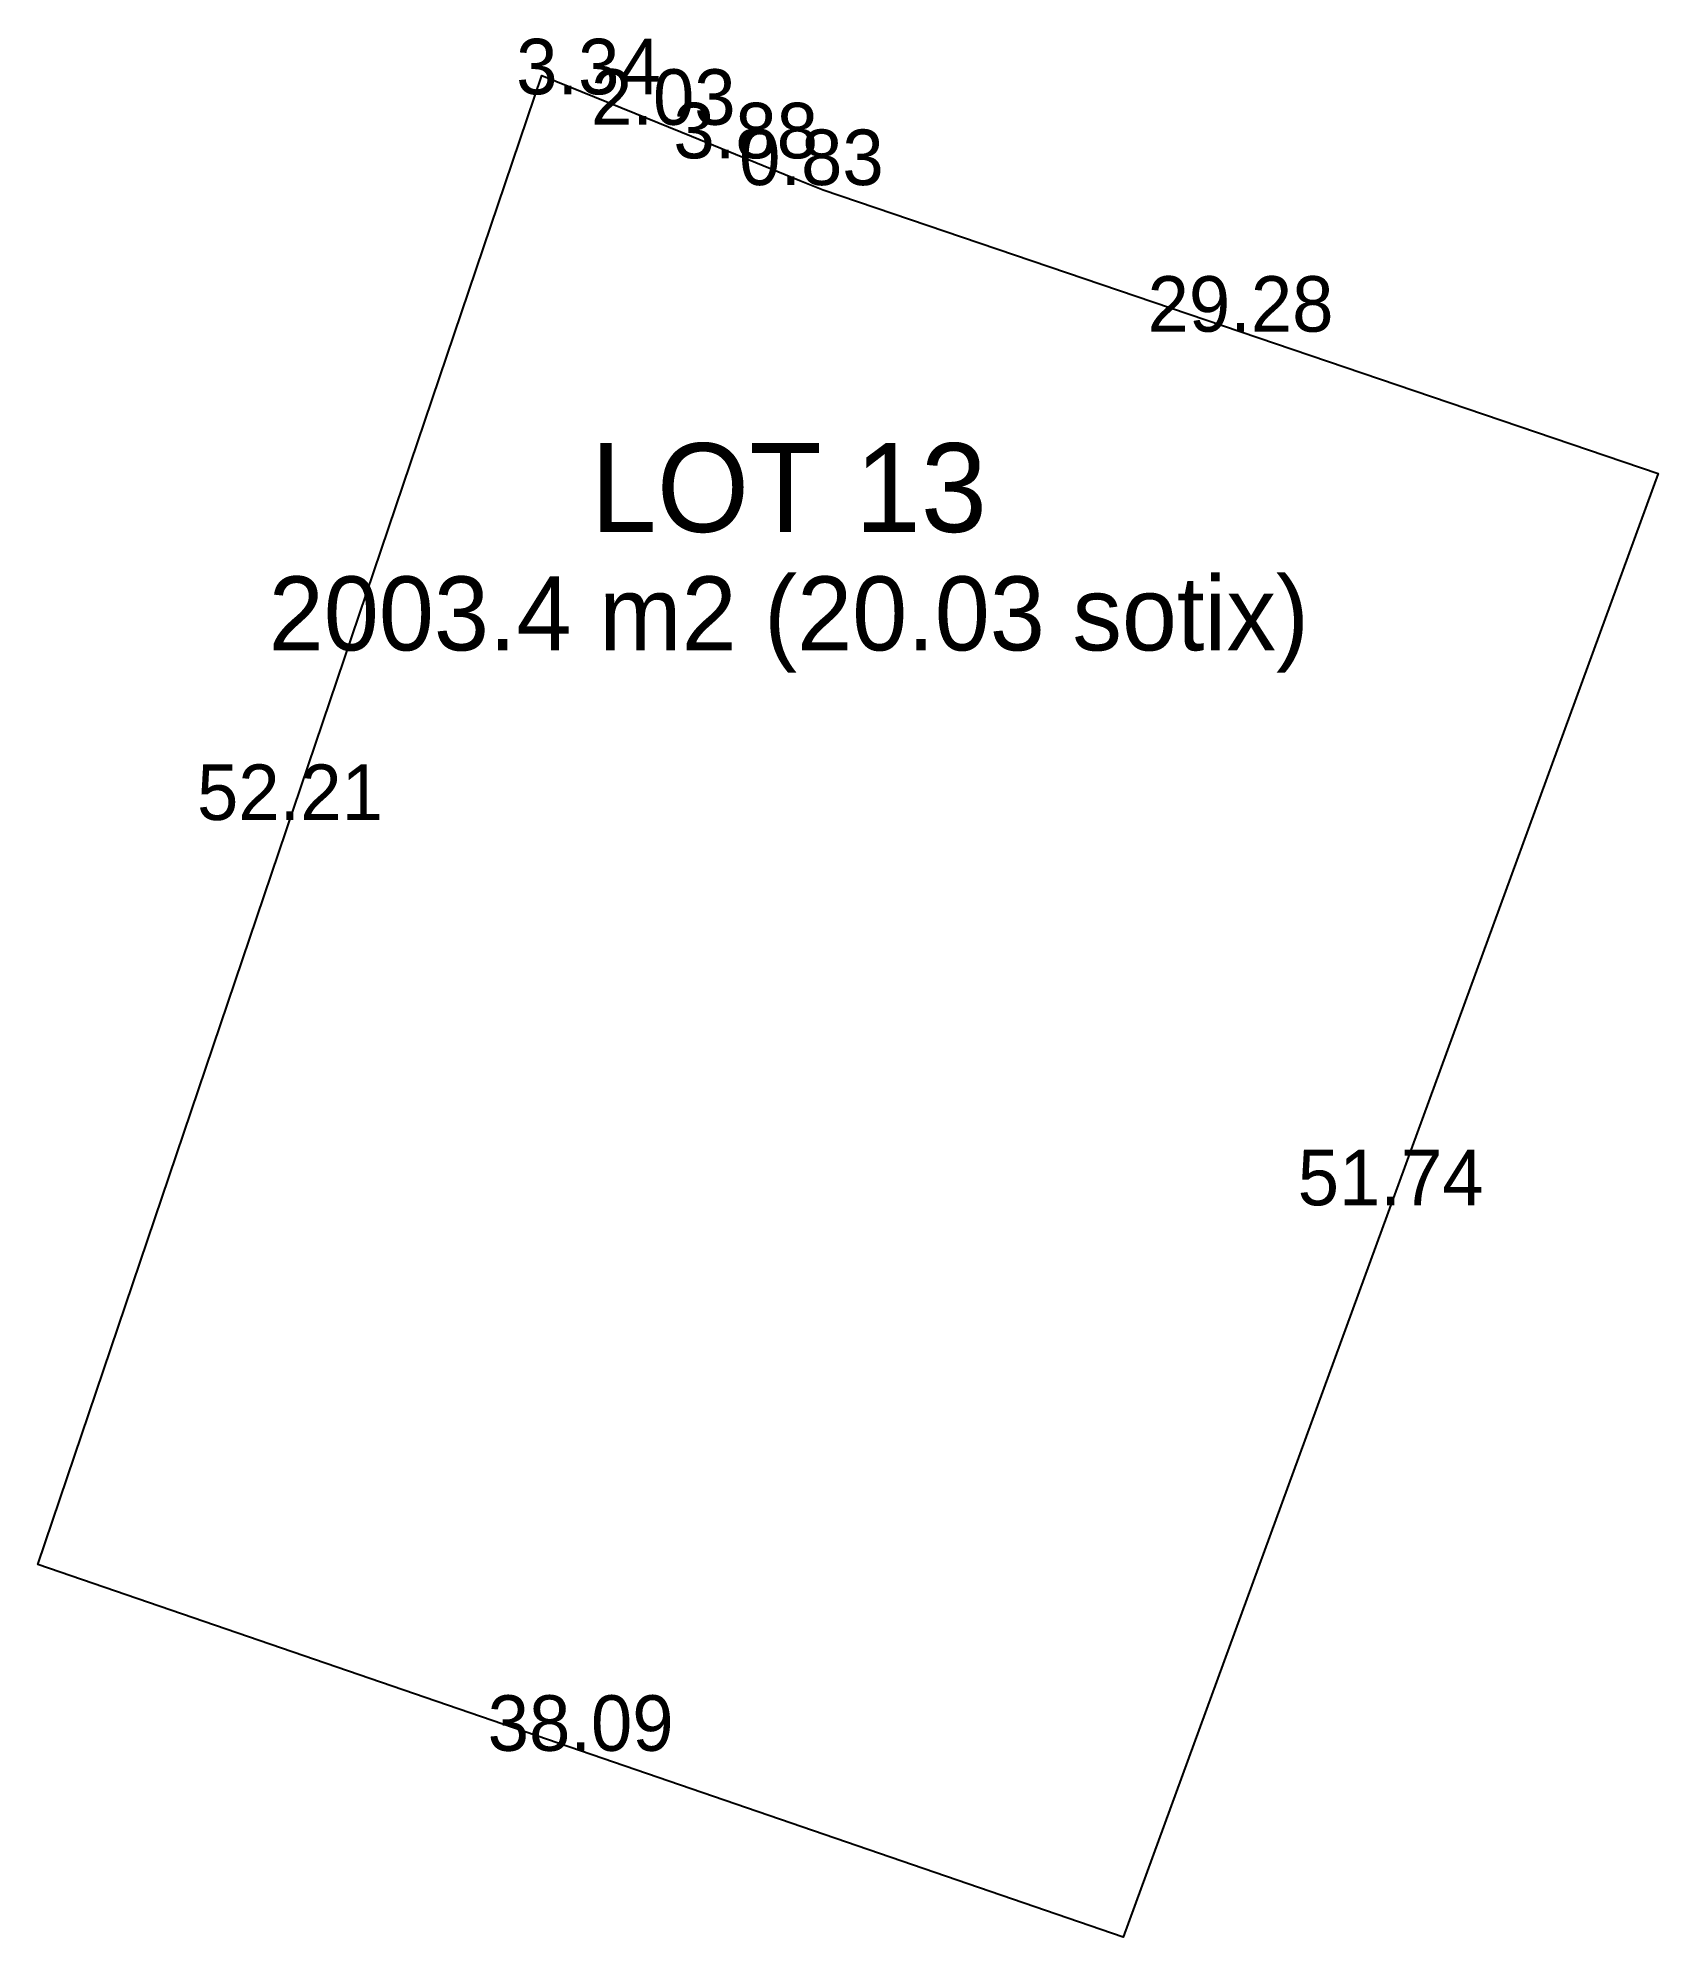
# Model space of a CAD drawing. Header units: metres. Extents: x -24.9 to 28.9, y -44.9 to 18.1.
import ezdxf
from ezdxf.enums import TextEntityAlignment as Align

# ---------------------------------------------------------------- set-up
doc = ezdxf.new("R2010")
doc.units = ezdxf.units.M

msp = doc.modelspace()

# ---------------------------------------------------------------- linework, layer by layer
at = {"layer": 'LOTS'}
msp.add_lwpolyline([(0.3637, 13.3992), (1.1359, 13.0848), (28.8529, 3.6596), (11.1033, -44.9422), (-24.9247, -32.5744), (-8.1966, 16.8848), (-5.1067, 15.6266), (-3.2279, 14.8616)], close=True, dxfattribs=at)

# ---------------------------------------------------------------- texts
at = {"layer": 'DIMS'}
for s, p in [('3.34', (-6.6516, 16.2557)), ('2.03', (-4.1673, 15.2441)), ('3.88', (-1.4321, 14.1304)), ('0.83', (0.7498, 13.242)), ('29.28', (14.9944, 8.3722)), ('52.21', (-16.5607, -7.8448)), ('51.74', (19.9781, -20.6413)), ('38.09', (-6.9107, -38.7583))]:
    msp.add_text(s, height=1.844, dxfattribs=at).set_placement(p, align=Align.CENTER)
at = {"layer": 'LABELS'}
for s, height, p in [('LOT 13', 2.95, (0, 1.7208)), ('2003.4 m2 (20.03 sotix)', 2.458, (0, -2.2125))]:
    msp.add_text(s, height=height, dxfattribs=at).set_placement(p, align=Align.CENTER)

doc.saveas('drawing.dxf')
